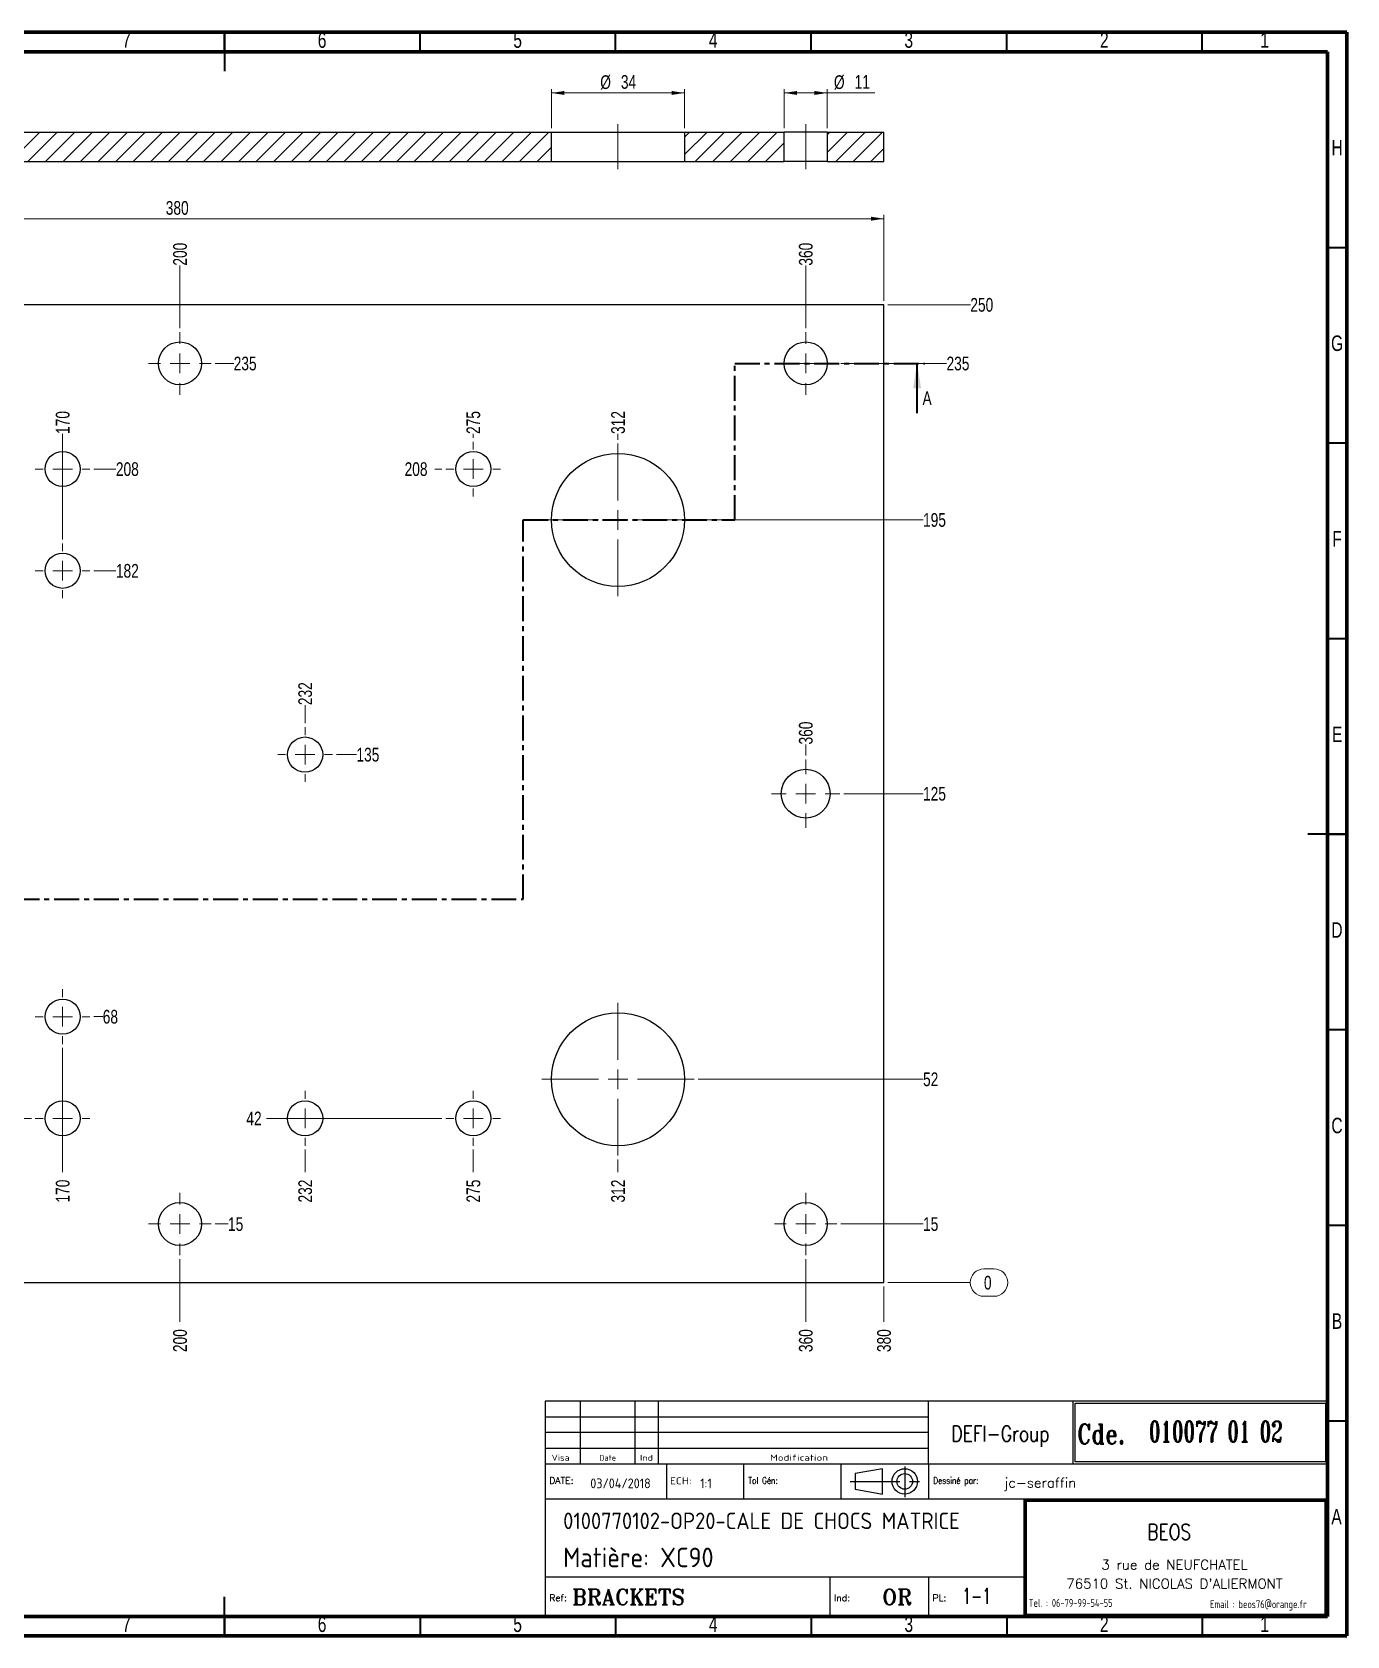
# Model space of a CAD drawing. Header units: millimetres. Extents: x 15 to 589, y 5 to 415.
# Drawn here: x 252.8 to 589, y 5 to 415 of the extents above; entities that cross this region are included whole.
import ezdxf

# ---------------------------------------------------------------- set-up
doc = ezdxf.new("R2010")
doc.units = ezdxf.units.MM
doc.linetypes.add('CENTER', pattern=[10.16, 6.35, -1.27, 1.27, -1.27])
doc.linetypes.add('CENTERX2', pattern=[20.32, 12.7, -2.54, 2.54, -2.54])
doc.layers.add('DIMENSIONS', color=176, linetype='Continuous')
doc.styles.add('SLDTEXTSTYLE0', font='TXT', dxfattribs={"width": 0.75})
doc.styles.add('SLDTEXTSTYLE1', font='ISOCP')
doc.styles.add('SLDTEXTSTYLE10', font='ISOCP', dxfattribs={"width": 1.147311})
doc.styles.add('SLDTEXTSTYLE11', font='ISOCP', dxfattribs={"width": 1.385904})
doc.styles.add('SLDTEXTSTYLE12', font='ISOCP', dxfattribs={"width": 1.246461})
doc.styles.add('SLDTEXTSTYLE13', font='ROMAND')
doc.styles.add('SLDTEXTSTYLE2', font='ROMANT', dxfattribs={"width": 0.8})
doc.styles.add('SLDTEXTSTYLE3', font='ISOCP', dxfattribs={"width": 0.8})
doc.styles.add('SLDTEXTSTYLE4', font='ROMANS', dxfattribs={"width": 0.8})
doc.styles.add('SLDTEXTSTYLE5', font='ROMANT')
doc.styles.add('SLDTEXTSTYLE6', font='ROMANS')
doc.styles.add('SLDTEXTSTYLE7', font='ROMANT', dxfattribs={"width": 0.65})
doc.styles.add('SLDTEXTSTYLE8', font='ISOCP', dxfattribs={"width": 1.446157})
doc.styles.add('SLDTEXTSTYLE9', font='ISOCP', dxfattribs={"width": 1.294402})
doc.dimstyles.new('SLDDIMSTYLE0', dxfattribs={"dimtxt": 3.5, "dimasz": 3.302, "dimexe": 0, "dimexo": 0.0625, "dimgap": 0.875, "dimtad": 0, "dimtih": 1, "dimtoh": 1, "dimdec": 0, "dimrnd": 1e-09, "dimdsep": 46, "dimtxsty": 'SLDTEXTSTYLE0', "dimblk1": 'NONE', "dimblk2": 'NONE', "dimsah": 1, "dimcen": 0.09, "dimadec": 0, "dimazin": 2, "dimtfac": 1, "dimtdec": 0, "dimtofl": 0, "dimtmove": 0, "dimatfit": 3, "dimldrblk": 'NONE', "dimfxl": 1, "dimfrac": 2, "dimtolj": 1, "dimtzin": 12, "dimarcsym": 0})
doc.dimstyles.new('SLDDIMSTYLE1', dxfattribs={"dimtxt": 3.5, "dimasz": 3.302, "dimexe": 0, "dimexo": 0.0625, "dimgap": 0.875, "dimtad": 0, "dimtih": 1, "dimtoh": 1, "dimrnd": 1e-09, "dimzin": 12, "dimdsep": 46, "dimtxsty": 'SLDTEXTSTYLE0', "dimblk1": 'NONE', "dimblk2": 'NONE', "dimsah": 1, "dimcen": 0.09, "dimadec": 0, "dimazin": 3, "dimtfac": 1, "dimtofl": 0, "dimtmove": 0, "dimatfit": 3, "dimldrblk": 'NONE', "dimfxl": 1, "dimfrac": 2, "dimtolj": 1, "dimtzin": 12, "dimarcsym": 0})
doc.dimstyles.new('SLDDIMSTYLE2', dxfattribs={"dimtxt": 3.5, "dimasz": 3.302, "dimexe": 0, "dimexo": 0.0625, "dimgap": 0.875, "dimtad": 1, "dimrnd": 1e-09, "dimzin": 12, "dimdsep": 46, "dimtxsty": 'SLDTEXTSTYLE0', "dimsah": 1, "dimcen": 0.09, "dimadec": 0, "dimazin": 3, "dimtfac": 1, "dimtofl": 0, "dimtmove": 0, "dimatfit": 3, "dimfxl": 1, "dimfrac": 2, "dimtolj": 1, "dimtzin": 12, "dimarcsym": 0})

# ---------------------------------------------------------------- blocks, each defined once
blk = doc.blocks.new('_D_8')
at = {"color": 7, "linetype": 'Continuous', "lineweight": 18}
blk.add_line((260.62, 155.32), (260.62, 123.56), dxfattribs=at)
at = {"color": 7, "linetype": 'Continuous', "lineweight": 18, "insert": (258.88, 115.8), "char_height": 3.5, "attachment_point": 1, "rotation": 90, "style": 'SLDTEXTSTYLE0'}
blk.add_mtext('170', dxfattribs=at)
blk = doc.blocks.new('_None')
blk = doc.blocks.new('_D_9')
at = {"color": 7, "linetype": 'Continuous', "lineweight": 18}
blk.add_line((260.62, 285.32), (260.62, 312.29), dxfattribs=at)
at = {"color": 7, "linetype": 'Continuous', "lineweight": 18, "insert": (258.88, 312.29), "char_height": 3.5, "attachment_point": 1, "rotation": 90, "style": 'SLDTEXTSTYLE0'}
blk.add_mtext('170', dxfattribs=at)
blk = doc.blocks.new('_D_10')
at = {"color": 7, "linetype": 'Continuous', "lineweight": 18}
blk.add_line((290.62, 101.32), (290.62, 85.32), dxfattribs=at)
at = {"color": 7, "linetype": 'Continuous', "lineweight": 18, "insert": (288.88, 77.56), "char_height": 3.5, "attachment_point": 1, "rotation": 90, "style": 'SLDTEXTSTYLE0'}
blk.add_mtext('200', dxfattribs=at)
blk = doc.blocks.new('_D_11')
at = {"color": 7, "linetype": 'Continuous', "lineweight": 18}
blk.add_line((290.62, 339.32), (290.62, 355.32), dxfattribs=at)
at = {"color": 7, "linetype": 'Continuous', "lineweight": 18, "insert": (288.88, 355.32), "char_height": 3.5, "attachment_point": 1, "rotation": 90, "style": 'SLDTEXTSTYLE0'}
blk.add_mtext('200', dxfattribs=at)
blk = doc.blocks.new('_D_12')
at = {"color": 7, "linetype": 'Continuous', "lineweight": 18}
blk.add_line((322.62, 129.32), (322.62, 123.56), dxfattribs=at)
at = {"color": 7, "linetype": 'Continuous', "lineweight": 18, "insert": (320.88, 115.8), "char_height": 3.5, "attachment_point": 1, "rotation": 90, "style": 'SLDTEXTSTYLE0'}
blk.add_mtext('232', dxfattribs=at)
blk = doc.blocks.new('_D_13')
at = {"color": 7, "linetype": 'Continuous', "lineweight": 18}
blk.add_line((322.62, 238.32), (322.62, 242.96), dxfattribs=at)
at = {"color": 7, "linetype": 'Continuous', "lineweight": 18, "insert": (320.88, 242.96), "char_height": 3.5, "attachment_point": 1, "rotation": 90, "style": 'SLDTEXTSTYLE0'}
blk.add_mtext('232', dxfattribs=at)
blk = doc.blocks.new('_D_14')
at = {"color": 7, "linetype": 'Continuous', "lineweight": 18}
blk.add_line((365.62, 129.32), (365.62, 123.56), dxfattribs=at)
at = {"color": 7, "linetype": 'Continuous', "lineweight": 18, "insert": (363.88, 115.8), "char_height": 3.5, "attachment_point": 1, "rotation": 90, "style": 'SLDTEXTSTYLE0'}
blk.add_mtext('275', dxfattribs=at)
blk = doc.blocks.new('_D_15')
at = {"color": 7, "linetype": 'Continuous', "lineweight": 18}
blk.add_line((365.62, 311.32), (365.62, 312.29), dxfattribs=at)
at = {"color": 7, "linetype": 'Continuous', "lineweight": 18, "insert": (363.88, 312.29), "char_height": 3.5, "attachment_point": 1, "rotation": 90, "style": 'SLDTEXTSTYLE0'}
blk.add_mtext('275', dxfattribs=at)
blk = doc.blocks.new('_D_16')
at = {"color": 7, "linetype": 'Continuous', "lineweight": 18}
blk.add_line((402.62, 126.82), (402.62, 123.56), dxfattribs=at)
at = {"color": 7, "linetype": 'Continuous', "lineweight": 18, "insert": (400.88, 115.8), "char_height": 3.5, "attachment_point": 1, "rotation": 90, "style": 'SLDTEXTSTYLE0'}
blk.add_mtext('312', dxfattribs=at)
blk = doc.blocks.new('_D_17')
at = {"color": 7, "linetype": 'Continuous', "lineweight": 18}
blk.add_line((402.62, 310.82), (402.62, 312.29), dxfattribs=at)
at = {"color": 7, "linetype": 'Continuous', "lineweight": 18, "insert": (400.88, 312.29), "char_height": 3.5, "attachment_point": 1, "rotation": 90, "style": 'SLDTEXTSTYLE0'}
blk.add_mtext('312', dxfattribs=at)
blk = doc.blocks.new('_D_18')
at = {"color": 7, "linetype": 'Continuous', "lineweight": 18}
blk.add_line((450.62, 101.32), (450.62, 85.32), dxfattribs=at)
at = {"color": 7, "linetype": 'Continuous', "lineweight": 18, "insert": (448.88, 77.56), "char_height": 3.5, "attachment_point": 1, "rotation": 90, "style": 'SLDTEXTSTYLE0'}
blk.add_mtext('360', dxfattribs=at)
blk = doc.blocks.new('_D_19')
at = {"color": 7, "linetype": 'Continuous', "lineweight": 18}
blk.add_line((450.62, 230.07), (450.62, 232.9), dxfattribs=at)
at = {"color": 7, "linetype": 'Continuous', "lineweight": 18, "insert": (448.88, 232.9), "char_height": 3.5, "attachment_point": 1, "rotation": 90, "style": 'SLDTEXTSTYLE0'}
blk.add_mtext('360', dxfattribs=at)
blk = doc.blocks.new('_D_20')
at = {"color": 7, "linetype": 'Continuous', "lineweight": 18}
blk.add_line((450.62, 339.32), (450.62, 355.32), dxfattribs=at)
at = {"color": 7, "linetype": 'Continuous', "lineweight": 18, "insert": (448.88, 355.32), "char_height": 3.5, "attachment_point": 1, "rotation": 90, "style": 'SLDTEXTSTYLE0'}
blk.add_mtext('360', dxfattribs=at)
blk = doc.blocks.new('_D_21')
at = {"color": 7, "linetype": 'Continuous', "lineweight": 18}
blk.add_line((470.62, 94.32), (470.62, 85.32), dxfattribs=at)
at = {"color": 7, "linetype": 'Continuous', "lineweight": 18, "insert": (468.88, 77.56), "char_height": 3.5, "attachment_point": 1, "rotation": 90, "style": 'SLDTEXTSTYLE0'}
blk.add_mtext('380', dxfattribs=at)
blk = doc.blocks.new('_D_22')
at = {"color": 7, "linetype": 'Continuous', "lineweight": 18}
for p, q in [((496.19, 98.81), (498.78, 98.81)), ((471.62, 95.32), (492.71, 95.32)), ((498.78, 91.83), (496.19, 91.83))]:
    blk.add_line(p, q, dxfattribs=at)
for centre, start, end in [((496.19, 95.32), 90, 270), ((498.78, 95.32), 270, 90)]:
    blk.add_arc(centre, 3.49, start, end, dxfattribs=at)
at = {"color": 7, "linetype": 'Continuous', "lineweight": 18, "insert": (496.19, 97.05), "char_height": 3.5, "attachment_point": 1, "style": 'SLDTEXTSTYLE0'}
blk.add_mtext('0', dxfattribs=at)
blk = doc.blocks.new('_D_23')
at = {"color": 7, "linetype": 'Continuous', "lineweight": 18}
blk.add_line((299.62, 110.32), (302.91, 110.32), dxfattribs=at)
at = {"color": 7, "linetype": 'Continuous', "lineweight": 18, "insert": (302.91, 112.05), "char_height": 3.5, "attachment_point": 1, "style": 'SLDTEXTSTYLE0'}
blk.add_mtext('15', dxfattribs=at)
blk = doc.blocks.new('_D_24')
at = {"color": 7, "linetype": 'Continuous', "lineweight": 18}
blk.add_line((101.62, 110.32), (80.62, 110.32), dxfattribs=at)
at = {"color": 7, "linetype": 'Continuous', "lineweight": 18, "insert": (75.45, 112.05), "char_height": 3.5, "attachment_point": 1, "style": 'SLDTEXTSTYLE0'}
blk.add_mtext('15', dxfattribs=at)
blk = doc.blocks.new('_D_25')
at = {"color": 7, "linetype": 'Continuous', "lineweight": 18}
blk.add_line((459.62, 110.32), (480.62, 110.32), dxfattribs=at)
at = {"color": 7, "linetype": 'Continuous', "lineweight": 18, "insert": (480.62, 112.05), "char_height": 3.5, "attachment_point": 1, "style": 'SLDTEXTSTYLE0'}
blk.add_mtext('15', dxfattribs=at)
blk = doc.blocks.new('_D_26')
at = {"color": 7, "linetype": 'Continuous', "lineweight": 18}
blk.add_line((357.62, 137.32), (312.77, 137.32), dxfattribs=at)
at = {"color": 7, "linetype": 'Continuous', "lineweight": 18, "insert": (307.6, 139.05), "char_height": 3.5, "attachment_point": 1, "style": 'SLDTEXTSTYLE0'}
blk.add_mtext('42', dxfattribs=at)
blk = doc.blocks.new('_D_27')
at = {"color": 7, "linetype": 'Continuous', "lineweight": 18}
blk.add_line((252.62, 137.32), (202.63, 137.32), dxfattribs=at)
at = {"color": 7, "linetype": 'Continuous', "lineweight": 18, "insert": (197.46, 139.05), "char_height": 3.5, "attachment_point": 1, "style": 'SLDTEXTSTYLE0'}
blk.add_mtext('42', dxfattribs=at)
blk = doc.blocks.new('_D_28')
at = {"color": 7, "linetype": 'Continuous', "lineweight": 18}
blk.add_line((423.12, 147.32), (480.62, 147.32), dxfattribs=at)
at = {"color": 7, "linetype": 'Continuous', "lineweight": 18, "insert": (480.62, 149.05), "char_height": 3.5, "attachment_point": 1, "style": 'SLDTEXTSTYLE0'}
blk.add_mtext('52', dxfattribs=at)
blk = doc.blocks.new('_D_29')
at = {"color": 7, "linetype": 'Continuous', "lineweight": 18}
blk.add_line((268.62, 163.32), (270.88, 163.32), dxfattribs=at)
at = {"color": 7, "linetype": 'Continuous', "lineweight": 18, "insert": (270.88, 165.05), "char_height": 3.5, "attachment_point": 1, "style": 'SLDTEXTSTYLE0'}
blk.add_mtext('68', dxfattribs=at)
blk = doc.blocks.new('_D_30')
at = {"color": 7, "linetype": 'Continuous', "lineweight": 18}
blk.add_line((205.62, 193.32), (189.75, 193.32), dxfattribs=at)
at = {"color": 7, "linetype": 'Continuous', "lineweight": 18, "insert": (184.58, 195.05), "char_height": 3.5, "attachment_point": 1, "style": 'SLDTEXTSTYLE0'}
blk.add_mtext('98', dxfattribs=at)
blk = doc.blocks.new('_D_31')
at = {"color": 7, "linetype": 'Continuous', "lineweight": 18}
blk.add_line((100.87, 220.32), (74.62, 220.32), dxfattribs=at)
at = {"color": 7, "linetype": 'Continuous', "lineweight": 18, "insert": (66.86, 222.05), "char_height": 3.5, "attachment_point": 1, "style": 'SLDTEXTSTYLE0'}
blk.add_mtext('125', dxfattribs=at)
blk = doc.blocks.new('_D_32')
at = {"color": 7, "linetype": 'Continuous', "lineweight": 18}
blk.add_line((460.37, 220.32), (480.62, 220.32), dxfattribs=at)
at = {"color": 7, "linetype": 'Continuous', "lineweight": 18, "insert": (480.62, 222.05), "char_height": 3.5, "attachment_point": 1, "style": 'SLDTEXTSTYLE0'}
blk.add_mtext('125', dxfattribs=at)
blk = doc.blocks.new('_D_33')
at = {"color": 7, "linetype": 'Continuous', "lineweight": 18}
blk.add_line((330.62, 230.32), (335.75, 230.32), dxfattribs=at)
at = {"color": 7, "linetype": 'Continuous', "lineweight": 18, "insert": (335.75, 232.05), "char_height": 3.5, "attachment_point": 1, "style": 'SLDTEXTSTYLE0'}
blk.add_mtext('135', dxfattribs=at)
blk = doc.blocks.new('_D_34')
at = {"color": 7, "linetype": 'Continuous', "lineweight": 18}
blk.add_line((210.62, 252.32), (207.55, 252.32), dxfattribs=at)
at = {"color": 7, "linetype": 'Continuous', "lineweight": 18, "insert": (199.79, 254.05), "char_height": 3.5, "attachment_point": 1, "style": 'SLDTEXTSTYLE0'}
blk.add_mtext('157', dxfattribs=at)
blk = doc.blocks.new('_D_35')
at = {"color": 7, "linetype": 'Continuous', "lineweight": 18}
blk.add_line((268.62, 277.32), (274.24, 277.32), dxfattribs=at)
at = {"color": 7, "linetype": 'Continuous', "lineweight": 18, "insert": (274.24, 279.05), "char_height": 3.5, "attachment_point": 1, "style": 'SLDTEXTSTYLE0'}
blk.add_mtext('182', dxfattribs=at)
blk = doc.blocks.new('_D_36')
at = {"color": 7, "linetype": 'Continuous', "lineweight": 18}
blk.add_line((423.12, 290.32), (480.62, 290.32), dxfattribs=at)
at = {"color": 7, "linetype": 'Continuous', "lineweight": 18, "insert": (480.62, 292.05), "char_height": 3.5, "attachment_point": 1, "style": 'SLDTEXTSTYLE0'}
blk.add_mtext('195', dxfattribs=at)
blk = doc.blocks.new('_D_37')
at = {"color": 7, "linetype": 'Continuous', "lineweight": 18}
blk.add_line((357.62, 303.32), (355.82, 303.32), dxfattribs=at)
at = {"color": 7, "linetype": 'Continuous', "lineweight": 18, "insert": (348.06, 305.05), "char_height": 3.5, "attachment_point": 1, "style": 'SLDTEXTSTYLE0'}
blk.add_mtext('208', dxfattribs=at)
blk = doc.blocks.new('_D_38')
at = {"color": 7, "linetype": 'Continuous', "lineweight": 18}
blk.add_line((268.62, 303.32), (274.24, 303.32), dxfattribs=at)
at = {"color": 7, "linetype": 'Continuous', "lineweight": 18, "insert": (274.24, 305.05), "char_height": 3.5, "attachment_point": 1, "style": 'SLDTEXTSTYLE0'}
blk.add_mtext('208', dxfattribs=at)
blk = doc.blocks.new('_D_39')
at = {"color": 7, "linetype": 'Continuous', "lineweight": 18}
blk.add_line((210.62, 303.32), (207.55, 303.32), dxfattribs=at)
at = {"color": 7, "linetype": 'Continuous', "lineweight": 18, "insert": (199.79, 305.05), "char_height": 3.5, "attachment_point": 1, "style": 'SLDTEXTSTYLE0'}
blk.add_mtext('208', dxfattribs=at)
blk = doc.blocks.new('_D_40')
at = {"color": 7, "linetype": 'Continuous', "lineweight": 18}
blk.add_line((299.62, 330.32), (304.36, 330.32), dxfattribs=at)
at = {"color": 7, "linetype": 'Continuous', "lineweight": 18, "insert": (304.36, 332.05), "char_height": 3.5, "attachment_point": 1, "style": 'SLDTEXTSTYLE0'}
blk.add_mtext('235', dxfattribs=at)
blk = doc.blocks.new('_D_41')
at = {"color": 7, "linetype": 'Continuous', "lineweight": 18}
blk.add_line((101.62, 330.32), (80.62, 330.32), dxfattribs=at)
at = {"color": 7, "linetype": 'Continuous', "lineweight": 18, "insert": (72.86, 332.05), "char_height": 3.5, "attachment_point": 1, "style": 'SLDTEXTSTYLE0'}
blk.add_mtext('235', dxfattribs=at)
blk = doc.blocks.new('_D_42')
at = {"color": 7, "linetype": 'Continuous', "lineweight": 18}
blk.add_line((459.62, 330.32), (486.62, 330.32), dxfattribs=at)
at = {"color": 7, "linetype": 'Continuous', "lineweight": 18, "insert": (486.62, 332.05), "char_height": 3.5, "attachment_point": 1, "style": 'SLDTEXTSTYLE0'}
blk.add_mtext('235', dxfattribs=at)
blk = doc.blocks.new('_D_43')
at = {"color": 7, "linetype": 'Continuous', "lineweight": 18}
blk.add_line((471.62, 345.32), (492.71, 345.32), dxfattribs=at)
at = {"color": 7, "linetype": 'Continuous', "lineweight": 18, "insert": (492.71, 347.05), "char_height": 3.5, "attachment_point": 1, "style": 'SLDTEXTSTYLE0'}
blk.add_mtext('250', dxfattribs=at)
blk = doc.blocks.new('_D_44')
at = {"color": 7, "linetype": 'Continuous', "lineweight": 18}
for p, q in [((90.62, 346.32), (90.62, 368.32)), ((470.62, 367.32), (90.62, 367.32)), ((470.62, 346.32), (470.62, 368.32))]:
    blk.add_line(p, q, dxfattribs=at)
for points in [[(90.62, 367.32), (93.92, 366.81), (93.92, 367.82)], [(470.62, 367.32), (467.32, 367.82), (467.32, 366.81)]]:
    blk.add_solid(points, dxfattribs=at)
at = {"color": 7, "linetype": 'Continuous', "lineweight": 18, "insert": (286.99, 371.83), "char_height": 3.5, "attachment_point": 1, "style": 'SLDTEXTSTYLE0'}
blk.add_mtext('380', dxfattribs=at)
blk = doc.blocks.new('SW_CENTERMARKSYMBOL_0')
at = {"color": 0, "linetype": 'Continuous', "lineweight": 0}
for p, q in [((0, 5), (0, 19.5)), ((-5, 0), (-19.5, 0)), ((0, 0), (-2.5, 0)), ((0, 0), (0, 2.5)), ((0, 0), (0, -2.5)), ((0, 0), (2.5, 0)), ((5, 0), (19.5, 0)), ((0, -5), (0, -19.5))]:
    blk.add_line(p, q, dxfattribs=at)
blk = doc.blocks.new('SW_CENTERMARKSYMBOL_1')
at = {"color": 0, "linetype": 'Continuous', "lineweight": 0}
for p, q in [((0, 5), (0, 19.5)), ((-5, 0), (-19.5, 0)), ((0, 0), (-2.5, 0)), ((0, 0), (0, 2.5)), ((0, 0), (0, -2.5)), ((0, 0), (2.5, 0)), ((5, 0), (19.5, 0)), ((0, -5), (0, -19.5))]:
    blk.add_line(p, q, dxfattribs=at)
blk = doc.blocks.new('SW_CENTERMARKSYMBOL_3')
at = {"color": 0, "linetype": 'Continuous', "lineweight": 0}
for p, q in [((0, 5), (0, 8)), ((-5, 0), (-8, 0)), ((0, 0), (-2.5, 0)), ((0, 0), (0, 2.5)), ((0, 0), (0, -2.5)), ((0, 0), (2.5, 0)), ((5, 0), (8, 0)), ((0, -5), (0, -8))]:
    blk.add_line(p, q, dxfattribs=at)
blk = doc.blocks.new('SW_CENTERMARKSYMBOL_4')
at = {"color": 0, "linetype": 'Continuous', "lineweight": 0}
for p, q in [((0, 5), (0, 8)), ((-5, 0), (-8, 0)), ((0, 0), (-2.5, 0)), ((0, 0), (0, 2.5)), ((0, 0), (0, -2.5)), ((0, 0), (2.5, 0)), ((5, 0), (8, 0)), ((0, -5), (0, -8))]:
    blk.add_line(p, q, dxfattribs=at)
blk = doc.blocks.new('SW_CENTERMARKSYMBOL_6')
at = {"color": 0, "linetype": 'Continuous', "lineweight": 0}
for p, q in [((0, 5), (0, 8.75)), ((-5, 0), (-8.75, 0)), ((0, 0), (-2.5, 0)), ((0, 0), (0, 2.5)), ((0, 0), (0, -2.5)), ((0, 0), (2.5, 0)), ((5, 0), (8.75, 0)), ((0, -5), (0, -8.75))]:
    blk.add_line(p, q, dxfattribs=at)
blk = doc.blocks.new('SW_CENTERMARKSYMBOL_7')
at = {"color": 0, "linetype": 'Continuous', "lineweight": 0}
for p, q in [((0, 5), (0, 8)), ((-5, 0), (-8, 0)), ((0, 0), (-2.5, 0)), ((0, 0), (0, 2.5)), ((0, 0), (0, -2.5)), ((0, 0), (2.5, 0)), ((5, 0), (8, 0)), ((0, -5), (0, -8))]:
    blk.add_line(p, q, dxfattribs=at)
blk = doc.blocks.new('SW_CENTERMARKSYMBOL_8')
at = {"color": 0, "linetype": 'Continuous', "lineweight": 0}
for p, q in [((0, 5), (0, 8)), ((-5, 0), (-8, 0)), ((0, 0), (-2.5, 0)), ((0, 0), (0, 2.5)), ((0, 0), (0, -2.5)), ((0, 0), (2.5, 0)), ((5, 0), (8, 0)), ((0, -5), (0, -8))]:
    blk.add_line(p, q, dxfattribs=at)
blk = doc.blocks.new('SW_CENTERMARKSYMBOL_10')
at = {"color": 0, "linetype": 'Continuous', "lineweight": 0}
for p, q in [((0, 5), (0, 7)), ((-5, 0), (-7, 0)), ((0, 0), (-2.5, 0)), ((0, 0), (0, 2.5)), ((0, 0), (0, -2.5)), ((0, 0), (2.5, 0)), ((5, 0), (7, 0)), ((0, -5), (0, -7))]:
    blk.add_line(p, q, dxfattribs=at)
blk = doc.blocks.new('SW_CENTERMARKSYMBOL_12')
at = {"color": 0, "linetype": 'Continuous', "lineweight": 0}
for p, q in [((0, 5), (0, 7)), ((-5, 0), (-7, 0)), ((0, 0), (-2.5, 0)), ((0, 0), (0, 2.5)), ((0, 0), (0, -2.5)), ((0, 0), (2.5, 0)), ((5, 0), (7, 0)), ((0, -5), (0, -7))]:
    blk.add_line(p, q, dxfattribs=at)
blk = doc.blocks.new('SW_CENTERMARKSYMBOL_13')
at = {"color": 0, "linetype": 'Continuous', "lineweight": 0}
for p, q in [((0, 5), (0, 7)), ((-5, 0), (-7, 0)), ((0, 0), (-2.5, 0)), ((0, 0), (0, 2.5)), ((0, 0), (0, -2.5)), ((0, 0), (2.5, 0)), ((5, 0), (7, 0)), ((0, -5), (0, -7))]:
    blk.add_line(p, q, dxfattribs=at)
blk = doc.blocks.new('SW_CENTERMARKSYMBOL_14')
at = {"color": 0, "linetype": 'Continuous', "lineweight": 0}
for p, q in [((0, 5), (0, 7)), ((-5, 0), (-7, 0)), ((0, 0), (-2.5, 0)), ((0, 0), (0, 2.5)), ((0, 0), (0, -2.5)), ((0, 0), (2.5, 0)), ((5, 0), (7, 0)), ((0, -5), (0, -7))]:
    blk.add_line(p, q, dxfattribs=at)
blk = doc.blocks.new('SW_CENTERMARKSYMBOL_15')
at = {"color": 0, "linetype": 'Continuous', "lineweight": 0}
for p, q in [((0, 5), (0, 7)), ((-5, 0), (-7, 0)), ((0, 0), (-2.5, 0)), ((0, 0), (0, 2.5)), ((0, 0), (0, -2.5)), ((0, 0), (2.5, 0)), ((5, 0), (7, 0)), ((0, -5), (0, -7))]:
    blk.add_line(p, q, dxfattribs=at)
blk = doc.blocks.new('SW_CENTERMARKSYMBOL_16')
at = {"color": 0, "linetype": 'Continuous', "lineweight": 0}
for p, q in [((0, 5), (0, 7)), ((-5, 0), (-7, 0)), ((0, 0), (-2.5, 0)), ((0, 0), (0, 2.5)), ((0, 0), (0, -2.5)), ((0, 0), (2.5, 0)), ((5, 0), (7, 0)), ((0, -5), (0, -7))]:
    blk.add_line(p, q, dxfattribs=at)
blk = doc.blocks.new('SW_CENTERMARKSYMBOL_17')
at = {"color": 0, "linetype": 'Continuous', "lineweight": 0}
for p, q in [((0, 5), (0, 7)), ((-5, 0), (-7, 0)), ((0, 0), (-2.5, 0)), ((0, 0), (0, 2.5)), ((0, 0), (0, -2.5)), ((0, 0), (2.5, 0)), ((5, 0), (7, 0)), ((0, -5), (0, -7))]:
    blk.add_line(p, q, dxfattribs=at)
blk = doc.blocks.new('SW_CENTERMARKSYMBOL_21')
at = {"color": 0, "linetype": 'Continuous', "lineweight": 0}
for p, q in [((0, 5), (0, 7)), ((-5, 0), (-7, 0)), ((0, 0), (-2.5, 0)), ((0, 0), (0, 2.5)), ((0, 0), (0, -2.5)), ((0, 0), (2.5, 0)), ((5, 0), (7, 0)), ((0, -5), (0, -7))]:
    blk.add_line(p, q, dxfattribs=at)
blk = doc.blocks.new('_D_49')
at = {"color": 7, "linetype": 'Continuous', "lineweight": 18}
for p, q in [((385.62, 390.47), (385.62, 400.47)), ((385.62, 399.47), (419.62, 399.47)), ((419.62, 390.47), (419.62, 400.47))]:
    blk.add_line(p, q, dxfattribs=at)
for points in [[(385.62, 399.47), (388.92, 398.96), (388.92, 399.98)], [(419.62, 399.47), (416.32, 399.98), (416.32, 398.96)]]:
    blk.add_solid(points, dxfattribs=at)
at = {"color": 7, "linetype": 'Continuous', "lineweight": 18, "char_height": 3.5, "attachment_point": 1, "style": 'SLDTEXTSTYLE0'}
for s, insert in [('%%c', (398.08, 403.98)), ('34', (403.36, 404.03))]:
    blk.add_mtext(s, dxfattribs=dict(at, insert=insert))
blk = doc.blocks.new('_D_50')
at = {"color": 7, "linetype": 'Continuous', "lineweight": 18}
for p, q in [((445.12, 390.47), (445.12, 400.47)), ((445.12, 399.47), (456.12, 399.47)), ((456.12, 390.47), (456.12, 400.47)), ((456.12, 399.47), (468.28, 399.47))]:
    blk.add_line(p, q, dxfattribs=at)
for points in [[(445.12, 399.47), (448.42, 398.96), (448.42, 399.98)], [(456.12, 399.47), (452.82, 399.98), (452.82, 398.96)]]:
    blk.add_solid(points, dxfattribs=at)
at = {"color": 7, "linetype": 'Continuous', "lineweight": 18, "char_height": 3.5, "attachment_point": 1, "style": 'SLDTEXTSTYLE0'}
for s, insert in [('%%c', (457.83, 403.98)), ('11', (463.11, 404.03))]:
    blk.add_mtext(s, dxfattribs=dict(at, insert=insert))

msp = doc.modelspace()

# ---------------------------------------------------------------- hatches: boundary and pattern name
at = {"linetype": 'Continuous', "lineweight": 18}
h = msp.add_hatch(dxfattribs=at)
h.set_pattern_fill('ANSI31', style=0)
h.paths.add_polyline_path([(385.618, 389.467), (218.118, 389.467), (218.118, 381.967), (385.618, 381.967)], flags=0)
h = msp.add_hatch(dxfattribs=at)
h.set_pattern_fill('ANSI31', style=0)
h.paths.add_polyline_path([(445.118, 389.467), (419.618, 389.467), (419.618, 381.967), (445.118, 381.967)], flags=0)
h = msp.add_hatch(dxfattribs=at)
h.set_pattern_fill('ANSI31', style=0)
h.paths.add_polyline_path([(456.118, 381.967), (470.618, 381.967), (470.618, 389.467), (456.118, 389.467)], flags=0)

# ---------------------------------------------------------------- linework, layer by layer
at = {"color": 7, "linetype": 'Continuous', "lineweight": 70}
for p, q in [((15, 415), (589, 415)), ((589, 415), (589, 5)), ((20, 410), (584, 410)), ((584, 410), (584, 10)), ((584, 10), (20, 10)), ((589, 5), (15, 5))]:
    msp.add_line(p, q, dxfattribs=at)
at = {"color": 7, "linetype": 'Continuous', "lineweight": 35}
for p, q in [((302, 415), (302, 405)), ((302, 410), (302, 415)), ((352, 410), (352, 415)), ((402, 410), (402, 415)), ((452, 410), (452, 415)), ((502, 410), (502, 415)), ((552, 410), (552, 415)), ((584, 360), (589, 360)), ((479.104, 317.616), (479.104, 330.316)), ((584, 310), (589, 310)), ((584, 260), (589, 260)), ((589, 210), (579, 210)), ((584, 210), (589, 210)), ((584, 160), (589, 160)), ((584, 110), (589, 110)), ((584, 60), (589, 60)), ((302, 5), (302, 15)), ((302, 10), (302, 5)), ((352, 10), (352, 5)), ((402, 10), (402, 5)), ((452, 10), (452, 5)), ((502, 10), (502, 5)), ((552, 10), (552, 5))]:
    msp.add_line(p, q, dxfattribs=at)
at = {"color": 7, "linetype": 'CENTERX2', "lineweight": 18}
for p, q in [((402.618, 391.467), (402.618, 379.967)), ((450.618, 391.467), (450.618, 379.967))]:
    msp.add_line(p, q, dxfattribs=at)
at = {"color": 7, "linetype": 'Continuous', "lineweight": 25}
for p, q in [((218.118, 389.467), (385.618, 389.467)), ((385.618, 389.467), (419.618, 389.467)), ((385.618, 381.967), (385.618, 389.467)), ((419.618, 389.467), (419.618, 381.967)), ((419.618, 389.467), (445.118, 389.467)), ((445.118, 381.967), (445.118, 389.467)), ((456.118, 389.467), (445.118, 389.467)), ((456.118, 389.467), (456.118, 381.967)), ((456.118, 389.467), (470.618, 389.467)), ((470.618, 381.967), (470.618, 389.467)), ((218.118, 381.967), (385.618, 381.967)), ((385.618, 381.967), (419.618, 381.967)), ((419.618, 381.967), (445.118, 381.967)), ((456.118, 381.967), (445.118, 381.967)), ((456.118, 381.967), (470.618, 381.967)), ((470.618, 345.316), (90.618, 345.316)), ((470.618, 95.316), (470.618, 345.316)), ((90.618, 95.316), (470.618, 95.316))]:
    msp.add_line(p, q, dxfattribs=at)
at = {"color": 7, "linetype": 'CENTER', "lineweight": 35}
for p, q in [((432.496, 290.316), (432.496, 330.316)), ((432.496, 330.316), (481.104, 330.316)), ((378.378, 193.316), (378.378, 290.316)), ((378.378, 290.316), (432.496, 290.316)), ((197.522, 193.316), (378.378, 193.316))]:
    msp.add_line(p, q, dxfattribs=at)
at = {"color": 7, "linetype": 'Continuous', "lineweight": 25}
for centre, radius in [((290.618, 330.316), 5.5), ((450.618, 330.316), 5.5), ((260.618, 303.316), 4.5), ((365.618, 303.316), 4.5), ((402.618, 290.316), 17), ((260.618, 277.316), 4.5), ((322.618, 230.316), 4.5), ((450.618, 220.316), 6.25), ((260.618, 163.316), 4.5), ((402.618, 147.316), 17), ((260.618, 137.316), 4.5), ((322.618, 137.316), 4.5), ((365.618, 137.316), 4.5), ((290.618, 110.316), 5.5), ((450.618, 110.316), 5.5)]:
    msp.add_circle(centre, radius, dxfattribs=at)
at = {"color": 7, "linetype": 'Continuous', "lineweight": 35}
msp.add_solid([(479.104, 330.316), (478.088, 323.966), (480.12, 323.966)], dxfattribs=at)
at = {"layer": 'DIMENSIONS', "color": 3}
for p, q in [((482, 65), (384, 65)), ((393, 49), (393, 65)), ((407, 49), (407, 65)), ((413, 49), (413, 65)), ((384, 61), (482, 61)), ((482, 57), (384, 57)), ((384, 53), (482, 53))]:
    msp.add_line(p, q, dxfattribs=at)
at = {"layer": 'DIMENSIONS', "color": 6}
for p, q in [((384, 65), (384, 10)), ((584, 10), (584, 65)), ((584, 40), (506.384, 40)), ((506.384, 40), (506.384, 10)), ((583.8, 39.8), (506.584, 39.8)), ((506.584, 39.8), (506.584, 10.2)), ((583.6, 39.6), (506.784, 39.6)), ((506.784, 39.6), (506.784, 10.4)), ((583.4, 39.4), (506.984, 39.4)), ((506.984, 39.4), (506.984, 10.6)), ((583.4, 10.6), (583.4, 39.4)), ((583.6, 10.4), (583.6, 39.6)), ((583.8, 10.2), (583.8, 39.8)), ((384, 10), (584, 10)), ((506.584, 10.2), (583.8, 10.2)), ((506.784, 10.4), (583.6, 10.4)), ((506.984, 10.6), (583.4, 10.6))]:
    msp.add_line(p, q, dxfattribs=at)
at = {"layer": 'DIMENSIONS', "color": 1}
for p, q in [((584, 65), (482, 65)), ((482, 49), (482, 65)), ((519, 49), (519, 65)), ((519.5, 49.5), (519.5, 64.5)), ((519.5, 64.5), (583.5, 64.5)), ((583.5, 64.5), (583.5, 49.5)), ((583.5, 49.5), (519.5, 49.5)), ((384, 49), (584, 49)), ((415, 49), (415, 40)), ((434.731, 49), (434.731, 40)), ((459.62, 49), (459.62, 40)), ((482, 49), (482, 40)), ((506.384, 40), (384, 40)), ((506.384, 20), (384, 20)), ((456.792, 20), (456.792, 10)), ((482, 20), (482, 10))]:
    msp.add_line(p, q, dxfattribs=at)
at = {"layer": 'DIMENSIONS'}
for p, q in [((519.5, 49.5), (519.5, 64.5)), ((519.5, 64.5), (583.5, 64.5)), ((583.5, 64.5), (583.5, 49.5)), ((583.5, 49.5), (519.5, 49.5))]:
    msp.add_line(p, q, dxfattribs=at)
at = {"layer": 'DIMENSIONS', "color": 7}
for p, q in [((470.244, 47.75), (463.244, 46.5)), ((463.244, 46.5), (463.244, 42.5)), ((470.244, 41.25), (470.244, 47.75)), ((463.244, 42.5), (470.244, 41.25))]:
    msp.add_line(p, q, dxfattribs=at)
at = {"layer": 'DIMENSIONS', "color": 3, "linetype": 'CENTERX2'}
for p, q in [((475.934, 48.348), (475.934, 40.513)), ((461.946, 44.5), (480.201, 44.5))]:
    msp.add_line(p, q, dxfattribs=at)
at = {"layer": 'DIMENSIONS', "color": 7}
for radius in [3.25, 2]:
    msp.add_circle((475.934, 44.5), radius, dxfattribs=at)

# ---------------------------------------------------------------- block references
at = {"color": 7, "linetype": 'Continuous', "lineweight": 0}
for name, p in [('SW_CENTERMARKSYMBOL_8', (290.618, 330.316)), ('SW_CENTERMARKSYMBOL_7', (450.618, 330.316)), ('SW_CENTERMARKSYMBOL_12', (260.618, 303.316)), ('SW_CENTERMARKSYMBOL_17', (365.618, 303.316)), ('SW_CENTERMARKSYMBOL_1', (402.618, 290.316)), ('SW_CENTERMARKSYMBOL_13', (260.618, 277.316)), ('SW_CENTERMARKSYMBOL_10', (322.618, 230.316)), ('SW_CENTERMARKSYMBOL_6', (450.618, 220.316)), ('SW_CENTERMARKSYMBOL_14', (260.618, 163.316)), ('SW_CENTERMARKSYMBOL_0', (402.618, 147.316)), ('SW_CENTERMARKSYMBOL_21', (260.618, 137.316)), ('SW_CENTERMARKSYMBOL_16', (322.618, 137.316)), ('SW_CENTERMARKSYMBOL_15', (365.618, 137.316)), ('SW_CENTERMARKSYMBOL_4', (290.618, 110.316)), ('SW_CENTERMARKSYMBOL_3', (450.618, 110.316))]:
    msp.add_blockref(name, p, dxfattribs=at)

# ---------------------------------------------------------------- texts
at = {"color": 7, "linetype": 'Continuous', "lineweight": 0, "char_height": 3.969, "attachment_point": 2, "style": 'SLDTEXTSTYLE0'}
for s, insert in [('7', (276.96, 414.973)), ('6', (326.96, 414.973)), ('5', (376.96, 414.973)), ('4', (426.96, 414.973)), ('3', (476.96, 414.973)), ('2', (526.96, 414.973)), ('1', (567.96, 414.973)), ('H', (586.49, 387.473)), ('G', (586.487, 337.473)), ('F', (586.458, 287.473)), ('E', (586.508, 237.473)), ('D', (586.453, 187.473)), ('C', (586.459, 137.473)), ('B', (586.471, 87.473)), ('A', (586.34, 37.473)), ('7', (276.96, 9.973)), ('6', (326.96, 9.973)), ('5', (376.96, 9.973)), ('4', (426.96, 9.973)), ('3', (476.96, 9.973)), ('2', (526.96, 9.973)), ('1', (567.96, 9.973))]:
    msp.add_mtext(s, dxfattribs=dict(at, insert=insert))
at = {"color": 7, "linetype": 'Continuous', "insert": (480.484, 323.171), "char_height": 3.5, "attachment_point": 1, "style": 'SLDTEXTSTYLE0'}
msp.add_mtext('A', dxfattribs=at)
at = {"layer": 'DIMENSIONS'}
for s, insert, char_height, attachment_point, style in [('DEFI-Group', (500.42, 58.701), 4, 2, 'SLDTEXTSTYLE2'), ('Cde.', (520, 59.126), 5, 1, 'SLDTEXTSTYLE2'), ('010077 01 02', (538.377, 59.94), 5.29167, 1, 'SLDTEXTSTYLE7'), ('Visa', (385.655, 51.348), 1.5671, 1, 'SLDTEXTSTYLE12'), ('Date', (397.824, 51.283), 1.4924, 1, 'SLDTEXTSTYLE10'), ('Ind', (408.254, 51.283), 1.4924, 1, 'SLDTEXTSTYLE11'), ('Modification', (441.489, 51.348), 1.56705, 1, 'SLDTEXTSTYLE8'), ('DATE:', (385.034, 45.598), 1.7277, 1, 'SLDTEXTSTYLE6'), ('03/04/2018', (395.533, 45.253), 2.5, 1, 'SLDTEXTSTYLE1'), ('ECH:', (415.911, 45.56), 1.8141, 1, 'SLDTEXTSTYLE9'), ('1:1', (423.62, 45.24), 2.5, 1, 'SLDTEXTSTYLE1'), ('Tol Gén:', (435.952, 45.598), 1.7277, 1, 'SLDTEXTSTYLE4'), ('Dessiné par:', (483.221, 45.598), 1.72768, 1, 'SLDTEXTSTYLE4'), ('jc-seraffin', (501.355, 45.42), 2.5, 1, 'SLDTEXTSTYLE5'), ('0100770102-OP20-CALE DE CHOCS MATRICE', (388.603, 36.537), 4.23333, 1, 'SLDTEXTSTYLE1'), ('BEOS', (543.571, 33.595), 4, 2, 'SLDTEXTSTYLE2'), ('Matière: XC90', (388.603, 27.564), 5, 1, 'SLDTEXTSTYLE1'), ('3 rue de NEUFCHATEL', (544.909, 24.448), 2.5, 2, 'SLDTEXTSTYLE13'), ('BRACKETS', (390.904, 16.951), 4, 1, 'SLDTEXTSTYLE5'), ('OR', (470.194, 16.951), 4, 1, 'SLDTEXTSTYLE5'), ('1-1', (490.651, 17.173), 4, 1, 'SLDTEXTSTYLE7'), ("76510 St. NICOLAS D'ALIERMONT", (544.903, 19.623), 2.5, 2, 'SLDTEXTSTYLE13'), ('Ref:', (385.034, 15.598), 1.7277, 1, 'SLDTEXTSTYLE6'), ('Ind:', (457.826, 15.598), 1.7277, 1, 'SLDTEXTSTYLE6'), ('PL:', (483.034, 15.598), 1.7277, 1, 'SLDTEXTSTYLE6'), ('Tel. : 06-79-99-54-55', (518.36, 14.429), 2, 2, 'SLDTEXTSTYLE3'), ('Email : beos76@orange.fr', (566.372, 14.097), 2, 2, 'SLDTEXTSTYLE3')]:
    msp.add_mtext(s, dxfattribs=dict(at, insert=insert, char_height=char_height, attachment_point=attachment_point, style=style))

# ---------------------------------------------------------------- dimensions: what is measured, and where the dimension line sits
at = {"color": 7, "linetype": 'Continuous', "lineweight": 18}
for base, p1, p2, picture, middle in [((419.618, 399.467), (385.618, 389.467), (419.618, 389.467), '_D_49', (403.303, 399.467)), ((456.118, 399.467), (445.118, 389.467), (456.118, 389.467), '_D_50', (463.056, 399.467))]:
    dim = msp.add_linear_dim(base=base, p1=p1, p2=p2, text='%%c<>', dimstyle='SLDDIMSTYLE2', dxfattribs=at)
    dim.commit()
    dim.dimension.update_dxf_attribs({"geometry": picture, "text_midpoint": middle, "dimtype": 160})
dim = msp.add_linear_dim(base=(90.618, 367.316), p1=(470.618, 345.316), p2=(90.618, 345.316), dimstyle='SLDDIMSTYLE2', dxfattribs=at)
dim.commit()
dim.dimension.update_dxf_attribs({"geometry": '_D_44', "text_midpoint": (290.87, 367.316), "dimtype": 160})
for feature_location, offset, dtype, origin, dimstyle, picture, middle in [((290.618, 338.316), (0, 17), 1, (90.618, 95.316), 'SLDDIMSTYLE1', '_D_11', (290.618, 359.195)), ((450.618, 338.316), (0, 17), 1, (90.618, 95.316), 'SLDDIMSTYLE1', '_D_20', (450.618, 359.195)), ((470.618, 345.316), (22.087, 0), 0, (470.618, 95.316), 'SLDDIMSTYLE1', '_D_43', (496.585, 345.316)), ((102.618, 330.316), (-22, 0), 0, (470.618, 95.316), 'SLDDIMSTYLE1', '_D_41', (76.739, 330.316)), ((298.618, 330.316), (5.74, 0), 0, (470.618, 95.316), 'SLDDIMSTYLE1', '_D_40', (308.238, 330.316)), ((458.618, 330.316), (28, 0), 0, (470.618, 95.316), 'SLDDIMSTYLE1', '_D_42', (490.497, 330.316)), ((260.618, 284.316), (0, 27.972), 1, (90.618, 95.316), 'SLDDIMSTYLE1', '_D_9', (260.618, 316.168)), ((365.618, 310.316), (0, 1.972), 1, (90.618, 95.316), 'SLDDIMSTYLE1', '_D_15', (365.618, 316.168)), ((402.618, 309.816), (0, 2.472), 1, (90.618, 95.316), 'SLDDIMSTYLE1', '_D_17', (402.618, 316.168)), ((211.618, 303.316), (-4.067, 0), 0, (470.618, 95.316), 'SLDDIMSTYLE1', '_D_39', (203.672, 303.316)), ((267.618, 303.316), (6.617, 0), 0, (470.618, 95.316), 'SLDDIMSTYLE1', '_D_38', (278.114, 303.316)), ((358.618, 303.316), (-2.801, 0), 0, (470.618, 95.316), 'SLDDIMSTYLE1', '_D_37', (351.938, 303.316)), ((422.118, 290.316), (58.5, 0), 0, (470.618, 95.316), 'SLDDIMSTYLE1', '_D_36', (484.497, 290.316)), ((267.618, 277.316), (6.617, 0), 0, (470.618, 95.316), 'SLDDIMSTYLE1', '_D_35', (278.114, 277.316)), ((322.618, 237.316), (0, 5.64), 1, (90.618, 95.316), 'SLDDIMSTYLE1', '_D_13', (322.618, 246.835)), ((211.618, 252.316), (-4.067, 0), 0, (470.618, 95.316), 'SLDDIMSTYLE1', '_D_34', (203.672, 252.316)), ((450.618, 229.066), (0, 3.831), 1, (90.618, 95.316), 'SLDDIMSTYLE1', '_D_19', (450.618, 236.776)), ((329.618, 230.316), (6.135, 0), 0, (470.618, 95.316), 'SLDDIMSTYLE1', '_D_33', (339.632, 230.316)), ((101.868, 220.316), (-27.25, 0), 0, (470.618, 95.316), 'SLDDIMSTYLE1', '_D_31', (70.739, 220.316)), ((459.368, 220.316), (21.25, 0), 0, (470.618, 95.316), 'SLDDIMSTYLE1', '_D_32', (484.497, 220.316)), ((206.618, 193.316), (-16.87, 0), 0, (470.618, 95.316), 'SLDDIMSTYLE1', '_D_30', (187.162, 193.316)), ((267.618, 163.316), (3.258, 0), 0, (470.618, 95.316), 'SLDDIMSTYLE1', '_D_29', (273.462, 163.316)), ((260.618, 156.316), (0, -32.753), 1, (90.618, 95.316), 'SLDDIMSTYLE1', '_D_8', (260.618, 119.684)), ((422.118, 147.316), (58.5, 0), 0, (470.618, 95.316), 'SLDDIMSTYLE1', '_D_28', (483.204, 147.316)), ((253.618, 137.316), (-50.983, 0), 0, (470.618, 95.316), 'SLDDIMSTYLE1', '_D_27', (200.049, 137.316)), ((358.618, 137.316), (-45.845, 0), 0, (470.618, 95.316), 'SLDDIMSTYLE1', '_D_26', (310.187, 137.316)), ((322.618, 130.316), (0, -6.753), 1, (90.618, 95.316), 'SLDDIMSTYLE1', '_D_12', (322.618, 119.684)), ((365.618, 130.316), (0, -6.753), 1, (90.618, 95.316), 'SLDDIMSTYLE1', '_D_14', (365.618, 119.684)), ((402.618, 127.816), (0, -4.253), 1, (90.618, 95.316), 'SLDDIMSTYLE1', '_D_16', (402.618, 119.684)), ((102.618, 110.316), (-22, 0), 0, (470.618, 95.316), 'SLDDIMSTYLE1', '_D_24', (78.032, 110.316)), ((298.618, 110.316), (4.296, 0), 0, (470.618, 95.316), 'SLDDIMSTYLE1', '_D_23', (305.5, 110.316)), ((458.618, 110.316), (22, 0), 0, (470.618, 95.316), 'SLDDIMSTYLE1', '_D_25', (483.204, 110.316)), ((290.618, 102.316), (0, -17), 1, (90.618, 95.316), 'SLDDIMSTYLE1', '_D_10', (290.618, 81.437)), ((450.618, 102.316), (0, -17), 1, (90.618, 95.316), 'SLDDIMSTYLE1', '_D_18', (450.618, 81.437)), ((470.618077062, 95.316173111), (22.087269778, 0), 0, (470.618077062, 95.316173111), 'SLDDIMSTYLE0', '_D_22', (497.487464743, 95.316173111)), ((470.618, 95.316), (0, -10), 1, (90.618, 95.316), 'SLDDIMSTYLE1', '_D_21', (470.618, 81.437))]:
    dim = msp.add_ordinate_dim(feature_location=feature_location, offset=offset, dtype=dtype, origin=origin, dimstyle=dimstyle, dxfattribs=at)
    dim.commit()
    dim.dimension.update_dxf_attribs({"geometry": picture, "text_midpoint": middle})

doc.saveas('drawing.dxf')
